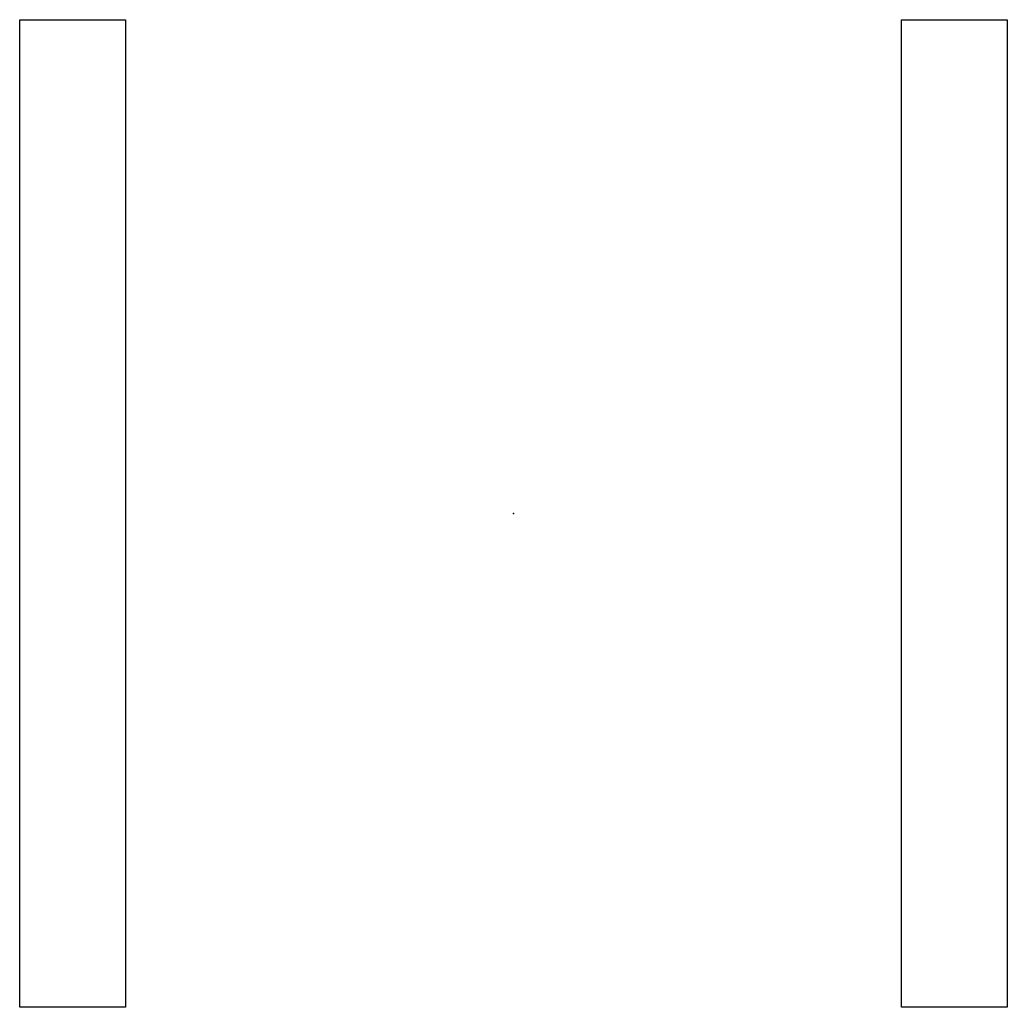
# Model space of a CAD drawing. Header units: millimetres. Extents: x -70 to 70, y -70 to 70.
import ezdxf

# ---------------------------------------------------------------- set-up
doc = ezdxf.new("R2010")
doc.units = ezdxf.units.MM
doc.layers.get('0').update_dxf_attribs({"linetype": 'CONTINUOUS'})

msp = doc.modelspace()

# ---------------------------------------------------------------- linework, layer by layer
for points in [[(-70, -70), (-70, 70), (-55, 70), (-55, -70)], [(70, 70), (70, -70), (55, -70), (55, 70)]]:
    msp.add_lwpolyline(points, close=True)
msp.add_point((0, 0))

doc.saveas('drawing.dxf')
